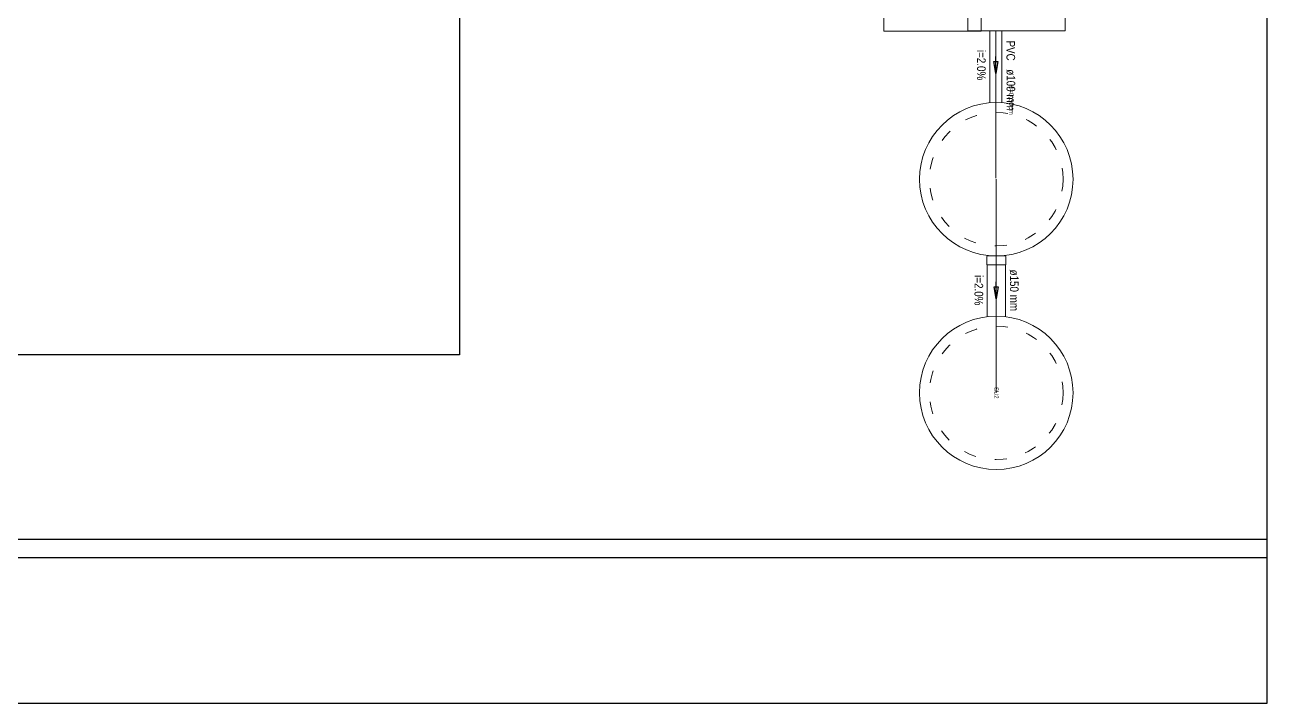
# Model space of a CAD drawing. Header units: inches. Extents: x 48180 to 96389, y -17773 to -8880.
# Drawn here: x 48217.3 to 48227.53, y -8900.59 to -8895 of the extents above; entities that cross this region are included whole.
import ezdxf

# ---------------------------------------------------------------- set-up
doc = ezdxf.new("R2010")
doc.units = ezdxf.units.IN
doc.header["$MEASUREMENT"] = 0
doc.linetypes.add('DOT2', pattern=[3.175, 0, -3.175])
for name, color, linetype, lineweight in [('Arquitetura', 134, 'Continuous', 5), ('Simbolos', 5, 'Continuous', 20), ('TQ-Conexões detalhe', 9, 'Continuous', 20), ('TQ-Sentido tubo', 9, 'Continuous', 20), ('TQ-Seção tubo', 5, 'Continuous', 20), ('TQ-Textos tubo', 7, 'Continuous', 20), ('TQ-Tubos detalhe', 90, 'Continuous', 20)]:
    doc.layers.add(name, color=color, linetype=linetype, lineweight=lineweight)
doc.layers.add('CALÇADA', color=2, linetype='Continuous')
doc.layers.add('PAREDE', color=4, linetype='Continuous')
doc.styles.add('ARIAL', font='ARIALN.TTF')
doc.styles.add('ArialNarrow', font='ARIALN.TTF')
doc.dimstyles.get("Standard").update_dxf_attribs({"dimtxt": 0.18, "dimasz": 0.18, "dimexe": 0.18, "dimexo": 0.0625, "dimgap": 0.09, "dimtad": 0, "dimtih": 1, "dimtoh": 1, "dimdec": 4, "dimzin": 0, "dimdsep": 46, "dimtxsty": 'Standard', "dimcen": 0.09, "dimadec": 0, "dimazin": 0, "dimtfac": 1, "dimtdec": 4, "dimtofl": 0, "dimtmove": 0, "dimatfit": 3, "dimfxl": 0, "dimtolj": 1, "dimtzin": 0, "dimarcsym": 0})

msp = doc.modelspace()

# ---------------------------------------------------------------- linework, layer by layer
at = {"linetype": 'Continuous'}
for p, q in [((48220.875, -8894.069), (48220.875, -8897.719)), ((48220.875, -8897.719), (48217.225, -8897.719))]:
    msp.add_line(p, q, dxfattribs=at)
at = {"layer": 'CALÇADA'}
for p, q in [((48227.525, -8900.589), (48227.525, -8882.989)), ((48204.575, -8900.589), (48227.525, -8900.589))]:
    msp.add_line(p, q, dxfattribs=at)
at = {"layer": 'PAREDE', "linetype": 'Continuous'}
for p, q in [((48214.725, -8899.239), (48227.525, -8899.239)), ((48214.575, -8899.389), (48227.525, -8899.389))]:
    msp.add_line(p, q, dxfattribs=at)
at = {"layer": 'PAREDE'}
msp.add_line((48227.525, -8899.389), (48227.525, -8899.239), dxfattribs=at)
at = {"layer": 'Simbolos'}
for p, q in [((48225.22, -8896.904), (48225.217, -8896.908)), ((48225.217, -8896.976), (48225.217, -8896.908)), ((48225.37, -8896.904), (48225.22, -8896.904)), ((48225.373, -8896.908), (48225.37, -8896.904)), ((48225.373, -8896.976), (48225.373, -8896.908)), ((48225.373, -8896.976), (48225.217, -8896.976))]:
    msp.add_line(p, q, dxfattribs=at)
at = {"layer": 'Simbolos', "linetype": 'Continuous'}
for points in [[(48224.37, -8894.252), (48224.37, -8895.052), (48225.17, -8895.052), (48225.17, -8894.252), (48224.37, -8894.252)], [(48225.061, -8894.248), (48225.061, -8895.048), (48225.861, -8895.048), (48225.861, -8894.248), (48225.061, -8894.248)]]:
    msp.add_lwpolyline(points, close=True, dxfattribs=at)
at = {"layer": 'TQ-Conexões detalhe', "linetype": 'Continuous'}
for centre in [(48225.295, -8896.272), (48225.295, -8898.032)]:
    msp.add_circle(centre, 0.632, dxfattribs=at)
at = {"layer": 'TQ-Conexões detalhe', "linetype": 'DOT2', "ltscale": 0.05}
for centre in [(48225.295, -8896.272), (48225.295, -8898.032)]:
    msp.add_circle(centre, 0.55, dxfattribs=at)
at = {"layer": 'TQ-Seção tubo'}
for p, q in [((48225.242, -8895.048), (48225.242, -8895.642)), ((48225.342, -8895.048), (48225.342, -8895.641)), ((48225.22, -8896.976), (48225.22, -8897.399)), ((48225.37, -8896.976), (48225.37, -8897.399))]:
    msp.add_line(p, q, dxfattribs=at)
at = {"layer": 'TQ-Tubos detalhe'}
for p, q in [((48225.292, -8895.048), (48225.292, -8896.263)), ((48225.295, -8896.272), (48225.295, -8898.032))]:
    msp.add_line(p, q, dxfattribs=at)

# ---------------------------------------------------------------- texts
at = {"layer": 'Arquitetura', "insert": (48225.391, -8895.488), "char_height": 0.0404, "width": 0.38804, "attachment_point": 7, "rotation": 270, "line_spacing_factor": 0.798, "style": 'ArialNarrow'}
msp.add_mtext('H=0,30cm', dxfattribs=at)
at = {"layer": 'TQ-Conexões detalhe', "insert": (48225.278, -8898.032), "char_height": 0.0353, "width": 0.12708, "attachment_point": 8, "rotation": 270, "line_spacing_factor": 0.798, "style": 'ARIAL'}
msp.add_mtext('SU2', dxfattribs=at)
at = {"layer": 'TQ-Textos tubo', "char_height": 0.0706, "line_spacing_factor": 0.798, "style": 'ARIAL'}
for s, insert, width, attachment_point, rotation in [('PVC', (48225.378, -8895.295), 0.25416, 9, 269.9828), ('i=2.0%', (48225.136, -8895.331), 0.50832, 8, 269.9828), ('ø100 mm', (48225.378, -8895.366), 0.59304, 7, 269.9828), ('i=2.0%', (48225.115, -8897.187), 0.50832, 8, 270), ('ø150 mm', (48225.406, -8897.187), 0.59304, 8, 270)]:
    msp.add_mtext(s, dxfattribs=dict(at, insert=insert, width=width, attachment_point=attachment_point, rotation=rotation))

# ---------------------------------------------------------------- leaders
at = {"layer": 'TQ-Sentido tubo'}
for points in [[(48225.292, -8895.401), (48225.292, -8895.26)], [(48225.295, -8897.258), (48225.295, -8897.117)]]:
    msp.add_leader(points, dimstyle='Standard', override={"dimasz": 0.1, "dimldrblk": 'CLOSED'}, dxfattribs=at)

doc.saveas('drawing.dxf')
